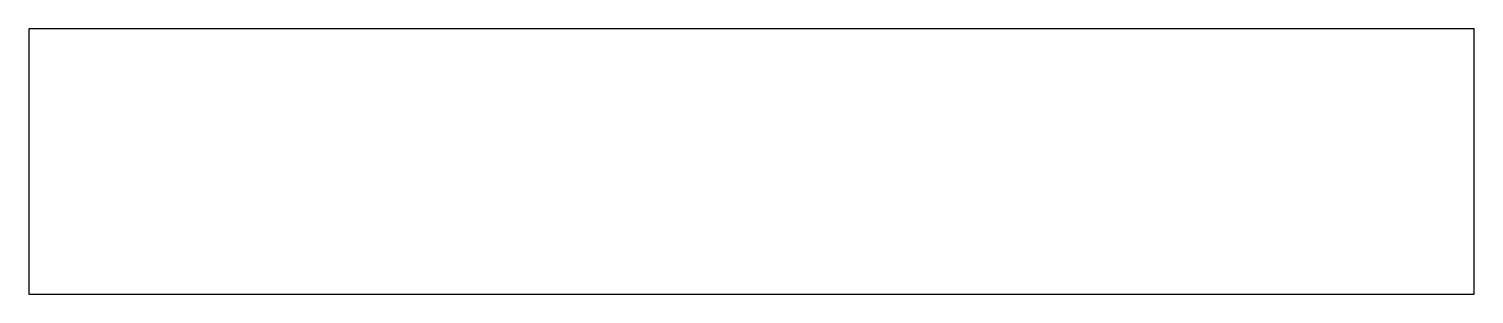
# Model space of a CAD drawing. Header units: inches. Extents: x 9.1 to 20, y -2 to 0.
import ezdxf

# ---------------------------------------------------------------- set-up
doc = ezdxf.new("R2010")
doc.units = ezdxf.units.IN
doc.layers.get('0').update_dxf_attribs({"linetype": 'CONTINUOUS'})

msp = doc.modelspace()

# ---------------------------------------------------------------- linework, layer by layer
msp.add_lwpolyline([(20.015, 0), (9.105, 0), (9.105, -2), (20.015, -2)], close=True)

doc.saveas('drawing.dxf')
